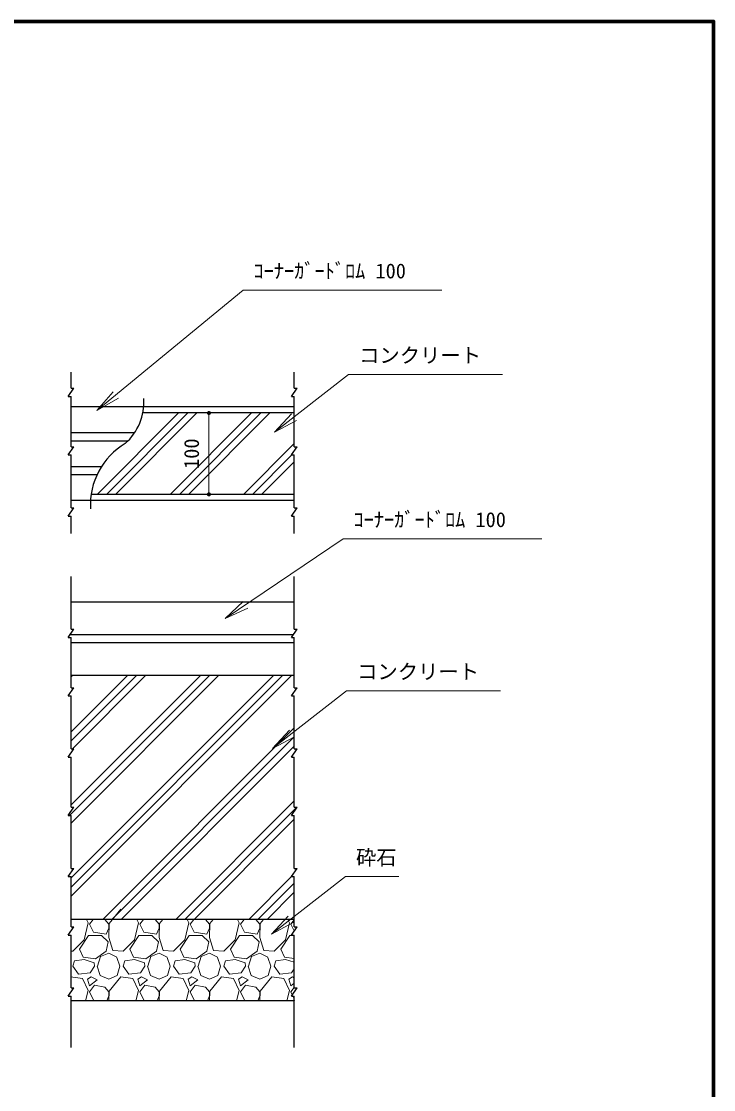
# Model space of a CAD drawing. Units: millimetres at full size, sheet at 1:10; details may follow other scales. Extents: x 150 to 4050, y 150 to 2820.
# Drawn here: x 3199 to 4050, y 1507 to 2820 of the extents above; entities that cross this region are included whole.
import ezdxf
from ezdxf.enums import TextEntityAlignment as Align

# ---------------------------------------------------------------- set-up
doc = ezdxf.new("R2010")
doc.units = ezdxf.units.MM
doc.header["$LTSCALE"] = 10
for name, color, linetype, lineweight in [('D-STR-3', 27, 'Continuous', 9), ('D-STR-DIM\u3000寸法線、寸法値', 7, 'Continuous', 13), ('D-STR-HTXT\u3000旗上げ', 7, 'Continuous', 13), ('D-STR\u3000構造物外形線', 1, 'Continuous', 25), ('D-TTL', 7, 'Continuous', 70)]:
    doc.layers.add(name, color=color, linetype=linetype, lineweight=lineweight)
doc.styles.add('ＭＳ ゴシック', font='')
doc.styles.get('ＭＳ ゴシック').set_extended_font_data('MS Gothic')

# ---------------------------------------------------------------- blocks, each defined once
blk = doc.blocks.new('filled_dot')
at = {"color": 0, "linetype": 'Continuous', "lineweight": -2, "const_width": 1.25}
blk.add_lwpolyline([(-0.625, 0, 1), (0.625, 0, 1)], format="xyb", close=True, dxfattribs=at)
blk = doc.blocks.new('open_arrow')
at = {"color": 0, "linetype": 'Continuous', "lineweight": -2}
blk.add_lwpolyline([(7.5, 1.25), (0, 0), (7.5, -1.25)], dxfattribs=at)

msp = doc.modelspace()

# ---------------------------------------------------------------- linework, layer by layer
at = {"layer": 'D-STR-3'}
for p, q in [((3320.92, 1729.06), (3306.68, 1711.56)), ((3275.74, 1691.56), (3280.69, 1712.39)), ((3280.69, 1712.39), (3278.79, 1716.56)), ((3286.88, 1716.56), (3282.54, 1710.72)), ((3282.54, 1710.72), (3287.5, 1700.72)), ((3301.11, 1716.56), (3301.09, 1716.56)), ((3306.06, 1710.72), (3301.11, 1716.56)), ((3306.68, 1711.56), (3306.06, 1694.06)), ((3306.06, 1705.72), (3306.06, 1710.72)), ((3337.63, 1691.56), (3342.58, 1712.39)), ((3337.63, 1691.56), (3342.58, 1712.39)), ((3342.58, 1712.39), (3340.69, 1716.56)), ((3342.58, 1712.39), (3340.69, 1716.56)), ((3348.77, 1716.56), (3344.44, 1710.72)), ((3344.44, 1710.72), (3349.39, 1700.72)), ((3367.96, 1710.72), (3363.01, 1716.56)), ((3368.58, 1711.56), (3367.96, 1694.06)), ((3367.96, 1705.72), (3367.96, 1710.72)), ((3372.65, 1716.56), (3368.58, 1711.56)), ((3399.52, 1691.56), (3404.47, 1712.39)), ((3404.47, 1712.39), (3402.58, 1716.56)), ((3410.67, 1716.56), (3406.33, 1710.72)), ((3406.33, 1710.72), (3411.28, 1700.72)), ((3429.85, 1710.72), (3424.9, 1716.56)), ((3430.47, 1711.56), (3429.85, 1694.06)), ((3429.85, 1705.72), (3429.85, 1710.72)), ((3434.54, 1716.56), (3430.47, 1711.56)), ((3461.42, 1691.56), (3466.37, 1712.39)), ((3466.37, 1712.39), (3464.47, 1716.56)), ((3472.56, 1716.56), (3468.22, 1710.72)), ((3468.22, 1710.72), (3473.18, 1700.72)), ((3491.74, 1710.72), (3486.79, 1716.56)), ((3492.36, 1711.56), (3491.74, 1694.06)), ((3491.74, 1705.72), (3491.74, 1710.72)), ((3496.43, 1716.56), (3492.36, 1711.56)), ((3523.31, 1691.56), (3528.26, 1712.39)), ((3528.26, 1712.39), (3526.37, 1716.56)), ((3534.13, 1716.13), (3530.12, 1710.72)), ((3530.12, 1710.72), (3534.13, 1702.62)), ((3270.17, 1679.89), (3281.31, 1696.56)), ((3281.31, 1696.56), (3297.4, 1696.56)), ((3287.5, 1700.72), (3302.97, 1698.22)), ((3297.4, 1696.56), (3305.45, 1689.06)), ((3302.97, 1698.22), (3306.06, 1705.72)), ((3306.06, 1694.06), (3311.02, 1678.22)), ((3332.06, 1679.89), (3343.2, 1696.56)), ((3343.2, 1696.56), (3359.29, 1696.56)), ((3349.39, 1700.72), (3364.86, 1698.22)), ((3359.29, 1696.56), (3367.34, 1689.06)), ((3364.86, 1698.22), (3367.96, 1705.72)), ((3367.96, 1694.06), (3372.91, 1678.22)), ((3393.95, 1679.89), (3405.09, 1696.56)), ((3405.09, 1696.56), (3421.19, 1696.56)), ((3411.28, 1700.72), (3426.76, 1698.22)), ((3421.19, 1696.56), (3429.23, 1689.06)), ((3426.76, 1698.22), (3429.85, 1705.72)), ((3429.85, 1694.06), (3434.8, 1678.22)), ((3455.85, 1679.89), (3466.99, 1696.56)), ((3466.99, 1696.56), (3483.08, 1696.56)), ((3473.18, 1700.72), (3488.65, 1698.22)), ((3483.08, 1696.56), (3491.12, 1689.06)), ((3488.65, 1698.22), (3491.74, 1705.72)), ((3491.74, 1694.06), (3496.69, 1678.22)), ((3517.74, 1679.89), (3528.88, 1696.56)), ((3528.88, 1696.56), (3534.13, 1696.56)), ((3262.12, 1677.39), (3275.74, 1691.56)), ((3305.45, 1689.06), (3302.97, 1677.39)), ((3324.01, 1677.39), (3337.63, 1691.56)), ((3367.34, 1689.06), (3364.86, 1677.39)), ((3385.91, 1677.39), (3399.52, 1691.56)), ((3429.23, 1689.06), (3426.76, 1677.39)), ((3447.8, 1677.39), (3461.42, 1691.56)), ((3491.12, 1689.06), (3488.65, 1677.39)), ((3509.69, 1677.39), (3523.31, 1691.56)), ((3259.87, 1677.54), (3262.12, 1677.39)), ((3275.76, 1667.39), (3264, 1665.73)), ((3274.5, 1669.89), (3270.17, 1679.89)), ((3289.97, 1668.22), (3274.5, 1669.89)), ((3288.11, 1663.23), (3275.74, 1667.39)), ((3302.97, 1677.39), (3289.97, 1668.22)), ((3292.45, 1659.06), (3296.16, 1670.73)), ((3296.17, 1670.73), (3306.07, 1674.9)), ((3306.06, 1674.9), (3315.96, 1669.9)), ((3311.02, 1678.22), (3324.01, 1677.39)), ((3315.97, 1669.87), (3319.69, 1659.04)), ((3337.66, 1667.39), (3325.9, 1665.73)), ((3336.39, 1669.89), (3332.06, 1679.89)), ((3351.86, 1668.22), (3336.39, 1669.89)), ((3350.01, 1663.23), (3337.63, 1667.39)), ((3364.86, 1677.39), (3351.86, 1668.22)), ((3354.34, 1659.06), (3358.06, 1670.73)), ((3358.06, 1670.73), (3367.97, 1674.9)), ((3367.95, 1674.9), (3377.85, 1669.9)), ((3372.91, 1678.22), (3385.91, 1677.39)), ((3377.87, 1669.87), (3381.58, 1659.04)), ((3399.55, 1667.39), (3387.79, 1665.73)), ((3398.28, 1669.89), (3393.95, 1679.89)), ((3413.76, 1668.22), (3398.28, 1669.89)), ((3411.9, 1663.23), (3399.52, 1667.39)), ((3426.76, 1677.39), (3413.76, 1668.22)), ((3416.24, 1659.06), (3419.95, 1670.73)), ((3419.96, 1670.73), (3429.86, 1674.9)), ((3429.84, 1674.9), (3439.74, 1669.9)), ((3434.8, 1678.22), (3447.8, 1677.39)), ((3439.76, 1669.87), (3443.47, 1659.04)), ((3461.44, 1667.39), (3449.68, 1665.73)), ((3460.18, 1669.89), (3455.85, 1679.89)), ((3475.65, 1668.22), (3460.18, 1669.89)), ((3473.79, 1663.23), (3461.42, 1667.39)), ((3488.65, 1677.39), (3475.65, 1668.22)), ((3478.13, 1659.06), (3481.84, 1670.73)), ((3481.85, 1670.73), (3491.75, 1674.9)), ((3491.73, 1674.9), (3501.64, 1669.9)), ((3496.69, 1678.22), (3509.69, 1677.39)), ((3501.65, 1669.87), (3505.37, 1659.04)), ((3523.34, 1667.39), (3511.58, 1665.73)), ((3522.07, 1669.89), (3517.74, 1679.89)), ((3534.13, 1668.59), (3522.07, 1669.89)), ((3534.13, 1663.75), (3523.31, 1667.39)), ((3262.12, 1659.06), (3263.98, 1665.73)), ((3268.93, 1649.06), (3262.12, 1659.06)), ((3288.73, 1659.06), (3283.16, 1650.72)), ((3288.73, 1659.06), (3288.11, 1663.23)), ((3291.83, 1659.06), (3295.54, 1647.39)), ((3316.58, 1647.38), (3319.68, 1659.04)), ((3324.01, 1659.06), (3325.87, 1665.73)), ((3330.82, 1649.06), (3324.01, 1659.06)), ((3350.63, 1659.06), (3345.06, 1650.72)), ((3350.63, 1659.06), (3350.01, 1663.23)), ((3353.72, 1659.06), (3357.44, 1647.39)), ((3378.47, 1647.38), (3381.57, 1659.04)), ((3385.91, 1659.06), (3387.76, 1665.73)), ((3392.71, 1649.06), (3385.91, 1659.06)), ((3412.52, 1659.06), (3406.95, 1650.72)), ((3412.52, 1659.06), (3411.9, 1663.23)), ((3415.61, 1659.06), (3419.33, 1647.39)), ((3440.37, 1647.38), (3443.46, 1659.04)), ((3447.8, 1659.06), (3449.66, 1665.73)), ((3454.61, 1649.06), (3447.8, 1659.06)), ((3474.41, 1659.06), (3468.84, 1650.72)), ((3474.41, 1659.06), (3473.79, 1663.23)), ((3477.51, 1659.06), (3481.22, 1647.39)), ((3502.26, 1647.38), (3505.36, 1659.04)), ((3509.69, 1659.06), (3511.55, 1665.73)), ((3516.5, 1649.06), (3509.69, 1659.06)), ((3534.13, 1655.8), (3530.74, 1650.72)), ((3273.88, 1644.06), (3259.03, 1645.72)), ((3283.16, 1650.72), (3268.93, 1649.06)), ((3280.69, 1629.06), (3273.88, 1644.06)), ((3284.4, 1645.72), (3280.07, 1643.22)), ((3280.07, 1643.22), (3282.54, 1634.89)), ((3282.54, 1634.89), (3291.83, 1642.39)), ((3291.83, 1642.39), (3284.4, 1645.72)), ((3295.54, 1647.39), (3306.06, 1643.22)), ((3306.06, 1643.22), (3316.58, 1647.39)), ((3320.92, 1645.72), (3306.68, 1628.22)), ((3335.77, 1644.06), (3320.92, 1645.72)), ((3345.06, 1650.72), (3330.82, 1649.06)), ((3342.58, 1629.06), (3335.77, 1644.06)), ((3346.29, 1645.72), (3341.96, 1643.22)), ((3341.96, 1643.22), (3344.44, 1634.89)), ((3344.44, 1634.89), (3353.72, 1642.39)), ((3353.72, 1642.39), (3346.29, 1645.72)), ((3357.44, 1647.39), (3367.96, 1643.22)), ((3367.95, 1643.22), (3378.48, 1647.39)), ((3382.81, 1645.72), (3368.58, 1628.22)), ((3397.67, 1644.06), (3382.81, 1645.72)), ((3406.95, 1650.72), (3392.71, 1649.06)), ((3404.47, 1629.06), (3397.67, 1644.06)), ((3408.19, 1645.72), (3403.86, 1643.22)), ((3403.86, 1643.22), (3406.33, 1634.89)), ((3406.33, 1634.89), (3415.61, 1642.39)), ((3415.61, 1642.39), (3408.19, 1645.72)), ((3419.33, 1647.39), (3429.85, 1643.22)), ((3429.85, 1643.22), (3440.37, 1647.39)), ((3444.7, 1645.72), (3430.47, 1628.22)), ((3459.56, 1644.06), (3444.7, 1645.72)), ((3468.84, 1650.72), (3454.61, 1649.06)), ((3466.37, 1629.06), (3459.56, 1644.06)), ((3470.08, 1645.72), (3465.75, 1643.22)), ((3465.75, 1643.22), (3468.22, 1634.89)), ((3468.22, 1634.89), (3477.51, 1642.39)), ((3477.51, 1642.39), (3470.08, 1645.72)), ((3481.22, 1647.39), (3491.74, 1643.22)), ((3491.74, 1643.22), (3502.26, 1647.39)), ((3506.6, 1645.72), (3492.36, 1628.22)), ((3521.45, 1644.06), (3506.6, 1645.72)), ((3530.74, 1650.72), (3516.5, 1649.06)), ((3528.26, 1629.06), (3521.45, 1644.06)), ((3531.97, 1645.72), (3527.64, 1643.22)), ((3527.64, 1643.22), (3530.12, 1634.89)), ((3534.13, 1644.76), (3531.97, 1645.72)), ((3277.72, 1616.56), (3280.69, 1629.06)), ((3288.73, 1635.72), (3282.54, 1627.39)), ((3301.11, 1633.22), (3288.73, 1635.72)), ((3306.06, 1627.39), (3301.11, 1633.22)), ((3306.68, 1628.22), (3306.27, 1616.56)), ((3339.61, 1616.56), (3342.58, 1629.06)), ((3350.63, 1635.72), (3344.44, 1627.39)), ((3363.01, 1633.22), (3350.63, 1635.72)), ((3367.96, 1627.39), (3363.01, 1633.22)), ((3368.58, 1628.22), (3368.16, 1616.56)), ((3401.5, 1616.56), (3404.47, 1629.06)), ((3412.52, 1635.72), (3406.33, 1627.39)), ((3424.9, 1633.22), (3412.52, 1635.72)), ((3429.85, 1627.39), (3424.9, 1633.22)), ((3430.47, 1628.22), (3430.06, 1616.56)), ((3463.4, 1616.56), (3466.37, 1629.06)), ((3474.41, 1635.72), (3468.22, 1627.39)), ((3486.79, 1633.22), (3474.41, 1635.72)), ((3491.74, 1627.39), (3486.79, 1633.22)), ((3492.36, 1628.22), (3491.95, 1616.56)), ((3525.29, 1616.56), (3528.26, 1629.06)), ((3530.12, 1634.89), (3534.13, 1638.13)), ((3534.13, 1632.8), (3530.12, 1627.39)), ((3282.54, 1627.39), (3287.5, 1617.39)), ((3287.5, 1617.39), (3292.63, 1616.56)), ((3303.66, 1616.56), (3306.06, 1622.39)), ((3306.06, 1622.39), (3306.06, 1627.39)), ((3344.44, 1627.39), (3349.39, 1617.39)), ((3349.39, 1617.39), (3354.52, 1616.56)), ((3365.55, 1616.56), (3367.96, 1622.39)), ((3367.96, 1622.39), (3367.96, 1627.39)), ((3406.33, 1627.39), (3411.28, 1617.39)), ((3411.28, 1617.39), (3416.41, 1616.56)), ((3427.45, 1616.56), (3429.85, 1622.39)), ((3429.85, 1622.39), (3429.85, 1627.39)), ((3468.22, 1627.39), (3473.18, 1617.39)), ((3473.18, 1617.39), (3478.31, 1616.56)), ((3489.34, 1616.56), (3491.74, 1622.39)), ((3491.74, 1622.39), (3491.74, 1627.39)), ((3530.12, 1627.39), (3531.87, 1623.86)), ((3532.7, 1622.18), (3534.13, 1619.29))]:
    msp.add_line(p, q, dxfattribs=at)
at = {"layer": 'D-STR-DIM\u3000寸法線、寸法値'}
msp.add_line((3429.29, 2238.76), (3429.29, 2338.76), dxfattribs=at)
at = {"layer": 'D-STR-HTXT\u3000旗上げ'}
for points in [[(3291.64, 2341.99), (3471.27, 2489.79), (3475.27, 2489.79), (3715.6, 2489.79), (3595.43, 2489.79)], [(3510.11, 2315.18), (3601.07, 2386.1), (3605.07, 2386.1), (3790.27, 2386.1), (3697.67, 2386.1)], [(3449.4, 2086.32), (3594.25, 2184.17), (3598.25, 2184.17), (3838.58, 2184.17), (3718.42, 2184.17)], [(3507.66, 1926.51), (3598.62, 1997.43), (3602.62, 1997.43), (3787.82, 1997.43), (3695.22, 1997.43)], [(3506.3, 1698.16), (3597.26, 1769.09), (3601.26, 1769.09), (3662.69, 1769.09), (3631.97, 1769.09)]]:
    msp.add_lwpolyline(points, dxfattribs=at)
at = {"layer": 'D-STR\u3000構造物外形線'}
for p, q in [((3259.87, 2369.15), (3259.87, 2389.1)), ((3534.2, 2369.15), (3534.2, 2389.1)), ((3256.37, 2359.09), (3263.37, 2369.15)), ((3259.87, 2369.15), (3263.37, 2369.15)), ((3530.71, 2359.09), (3537.7, 2369.15)), ((3534.2, 2369.15), (3537.7, 2369.15)), ((3256.37, 2359.09), (3259.87, 2359.09)), ((3259.87, 2297.33), (3259.87, 2359.09)), ((3530.71, 2359.09), (3534.2, 2359.09)), ((3534.2, 2297.33), (3534.2, 2359.09)), ((3349.04, 2346.26), (3259.87, 2346.26)), ((3292.03, 2238.76), (3392.03, 2338.76)), ((3303.26, 2238.76), (3403.26, 2338.76)), ((3314.48, 2238.76), (3414.48, 2338.76)), ((3534.2, 2338.76), (3347.98, 2338.76)), ((3534.2, 2346.26), (3349.04, 2346.26)), ((3381.83, 2238.76), (3481.83, 2338.76)), ((3393.06, 2238.76), (3493.06, 2338.76)), ((3404.29, 2238.76), (3504.29, 2338.76)), ((3259.87, 2314.76), (3338.09, 2314.76)), ((3256.37, 2287.27), (3263.37, 2297.33)), ((3259.87, 2304.76), (3329.99, 2304.76)), ((3259.87, 2297.33), (3263.37, 2297.33)), ((3471.64, 2238.76), (3534.2, 2301.33)), ((3530.71, 2287.27), (3537.7, 2297.33)), ((3534.2, 2297.33), (3537.7, 2297.33)), ((3256.37, 2287.27), (3259.87, 2287.27)), ((3259.87, 2222.24), (3259.87, 2287.27)), ((3482.86, 2238.76), (3531.36, 2287.27)), ((3530.71, 2287.27), (3534.2, 2287.27)), ((3534.2, 2222.24), (3534.2, 2287.27)), ((3297.13, 2272.76), (3259.87, 2272.76)), ((3494.09, 2238.76), (3534.2, 2278.88)), ((3291.68, 2262.76), (3259.87, 2262.76)), ((3534.2, 2238.76), (3284.46, 2238.76)), ((3256.37, 2212.18), (3263.37, 2222.24)), ((3283.65, 2231.26), (3259.87, 2231.26)), ((3259.87, 2222.24), (3263.37, 2222.24)), ((3534.2, 2231.26), (3283.65, 2231.26)), ((3530.71, 2212.18), (3537.7, 2222.24)), ((3534.2, 2222.24), (3537.7, 2222.24)), ((3256.37, 2212.18), (3259.87, 2212.18)), ((3259.87, 2190.53), (3259.87, 2212.18)), ((3530.71, 2212.18), (3534.2, 2212.18)), ((3534.2, 2190.53), (3534.2, 2212.18)), ((3259.87, 2072.99), (3259.87, 2138.01)), ((3534.2, 2072.99), (3534.2, 2138.01)), ((3534.2, 2072.99), (3534.2, 2138.01)), ((3259.87, 2106.56), (3534.2, 2106.56)), ((3256.37, 2062.93), (3263.37, 2072.99)), ((3256.37, 2062.93), (3259.87, 2062.93)), ((3258.9, 2066.56), (3533.23, 2066.56)), ((3259.87, 2072.99), (3263.37, 2072.99)), ((3259.87, 2001.16), (3259.87, 2062.93)), ((3530.71, 2062.93), (3537.7, 2072.99)), ((3530.71, 2062.93), (3534.2, 2062.93)), ((3534.2, 2072.99), (3537.7, 2072.99)), ((3534.2, 2001.16), (3534.2, 2062.93)), ((3259.87, 2056.56), (3534.2, 2056.56)), ((3258.03, 1844.18), (3430.41, 2016.56)), ((3259.87, 2016.56), (3534.2, 2016.56)), ((3259.87, 2014.41), (3262.03, 2016.56)), ((3259.87, 1834.8), (3441.63, 2016.56)), ((3259.87, 1745), (3531.44, 2016.56)), ((3259.87, 1935.83), (3340.61, 2016.56)), ((3259.87, 1756.22), (3520.21, 2016.56)), ((3259.87, 1947.05), (3329.38, 2016.56)), ((3259.87, 1857.25), (3419.18, 2016.56)), ((3259.87, 1767.45), (3508.99, 2016.56)), ((3261.34, 1926.07), (3351.83, 2016.56)), ((3256.37, 1991.1), (3263.37, 2001.16)), ((3259.87, 2001.16), (3263.37, 2001.16)), ((3530.71, 1991.1), (3537.7, 2001.16)), ((3534.2, 2001.16), (3537.7, 2001.16)), ((3256.37, 1991.1), (3259.87, 1991.1)), ((3259.87, 1926.07), (3259.87, 1991.1)), ((3530.71, 1991.1), (3534.2, 1991.1)), ((3534.2, 1926.07), (3534.2, 1991.1)), ((3298.79, 1716.56), (3534.2, 1951.98)), ((3310.01, 1716.56), (3534.2, 1940.75)), ((3256.37, 1916.01), (3263.37, 1926.07)), ((3259.87, 1926.07), (3263.37, 1926.07)), ((3321.24, 1716.56), (3534.2, 1929.53)), ((3530.71, 1916.01), (3537.7, 1926.07)), ((3534.2, 1926.07), (3537.7, 1926.07)), ((3256.37, 1916.01), (3259.87, 1916.01)), ((3259.87, 1854.24), (3259.87, 1916.01)), ((3530.71, 1916.01), (3534.2, 1916.01)), ((3534.2, 1854.24), (3534.2, 1916.01)), ((3256.37, 1844.18), (3263.37, 1854.24)), ((3259.87, 1854.24), (3263.37, 1854.24)), ((3388.59, 1716.56), (3534.2, 1862.17)), ((3399.82, 1716.56), (3537.5, 1854.24)), ((3530.71, 1844.18), (3537.7, 1854.24)), ((3534.2, 1854.24), (3537.7, 1854.24)), ((3256.37, 1844.18), (3259.87, 1844.18)), ((3259.87, 1779.16), (3259.87, 1844.18)), ((3411.04, 1716.56), (3534.2, 1839.72)), ((3530.71, 1844.18), (3534.2, 1844.18)), ((3534.2, 1779.16), (3534.2, 1844.18)), ((3256.37, 1769.1), (3263.37, 1779.16)), ((3259.87, 1779.16), (3263.37, 1779.16)), ((3530.71, 1769.1), (3537.7, 1779.16)), ((3534.2, 1779.16), (3537.7, 1779.16)), ((3256.37, 1769.1), (3259.87, 1769.1)), ((3259.87, 1707.33), (3259.87, 1769.1)), ((3478.39, 1716.56), (3530.93, 1769.1)), ((3489.62, 1716.56), (3534.2, 1761.15)), ((3530.71, 1769.1), (3534.2, 1769.1)), ((3534.2, 1707.33), (3534.2, 1769.1)), ((3500.84, 1716.56), (3534.2, 1749.92)), ((3256.37, 1697.27), (3263.37, 1707.33)), ((3534.2, 1716.56), (3259.87, 1716.56)), ((3259.87, 1707.33), (3263.37, 1707.33)), ((3530.71, 1697.27), (3537.7, 1707.33)), ((3534.2, 1707.33), (3537.7, 1707.33)), ((3256.37, 1697.27), (3259.87, 1697.27)), ((3259.87, 1632.24), (3259.87, 1697.27)), ((3530.71, 1697.27), (3534.2, 1697.27)), ((3534.2, 1632.24), (3534.2, 1697.27)), ((3256.37, 1622.18), (3263.37, 1632.24)), ((3259.87, 1632.24), (3263.37, 1632.24)), ((3530.71, 1622.18), (3537.7, 1632.24)), ((3534.2, 1632.24), (3537.7, 1632.24)), ((3256.37, 1622.18), (3259.87, 1622.18)), ((3259.87, 1558.9), (3259.87, 1622.18)), ((3534.2, 1616.56), (3259.87, 1616.56)), ((3530.71, 1622.18), (3534.2, 1622.18)), ((3534.2, 1616.8), (3534.13, 1616.56)), ((3534.2, 1558.9), (3534.2, 1622.18))]:
    msp.add_line(p, q, dxfattribs=at)
for centre, radius, start, end in [((3282.02, 2351.91), 67.26, 311.18822, 3.87719), ((3371.76, 2225.6), 88.29, 120.98216, 182.87446)]:
    msp.add_arc(centre, radius, start, end, dxfattribs=at)
at = {"layer": 'D-TTL'}
msp.add_lwpolyline([(150, 150), (150, 2820), (4050, 2820), (4050, 150)], close=True, dxfattribs=at)

# ---------------------------------------------------------------- block references
at = {"layer": 'D-STR-DIM\u3000寸法線、寸法値', "xscale": 2, "yscale": 2}
for p, rotation in [((3429.29, 2338.76), 270), ((3429.29, 2238.76), 90)]:
    msp.add_blockref('filled_dot', p, dxfattribs=dict(at, rotation=rotation))
at = {"layer": 'D-STR-HTXT\u3000旗上げ', "xscale": 4, "yscale": 4}
for p, rotation in [((3291.64, 2341.99), 39.4), ((3510.11, 2315.18), 37.9), ((3449.4, 2086.32), 34), ((3507.66, 1926.51), 37.9), ((3506.3, 1698.16), 37.9)]:
    msp.add_blockref('open_arrow', p, dxfattribs=dict(at, rotation=rotation))

# ---------------------------------------------------------------- texts
at = {"layer": 'D-STR-DIM\u3000寸法線、寸法値', "style": 'ＭＳ ゴシック'}
msp.add_text('100', height=18.33, rotation=90, dxfattribs=at).set_placement((3407.91, 2288.76), align=Align.MIDDLE_CENTER)
at = {"layer": 'D-STR-HTXT\u3000旗上げ', "style": 'ＭＳ ゴシック'}
for s, p in [('ｺｰﾅｰｶﾞｰﾄﾞﾛﾑ 100', (3484.15, 2498.67)), ('コンクリート', (3613.95, 2394.98)), ('ｺｰﾅｰｶﾞｰﾄﾞﾛﾑ 100', (3607.13, 2193.05)), ('コンクリート', (3611.5, 2006.31)), ('砕石', (3610.14, 1777.97))]:
    msp.add_text(s, height=18.33, dxfattribs=at).set_placement(p, align=Align.BOTTOM_LEFT)

doc.saveas('drawing.dxf')
